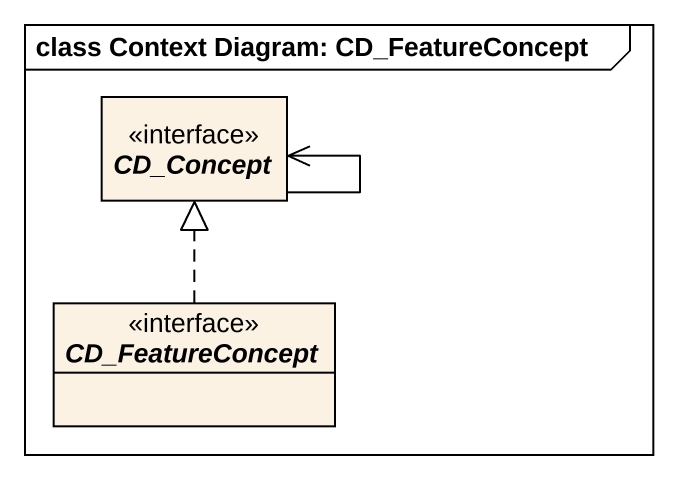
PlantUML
@startuml
mainframe class Context Diagram: CD_FeatureConcept
hide circle
hide empty members
interface CD_Concept <<interface>>
interface CD_FeatureConcept <<interface>>
CD_Concept --> CD_Concept
CD_FeatureConcept .up.|> CD_Concept
@enduml
